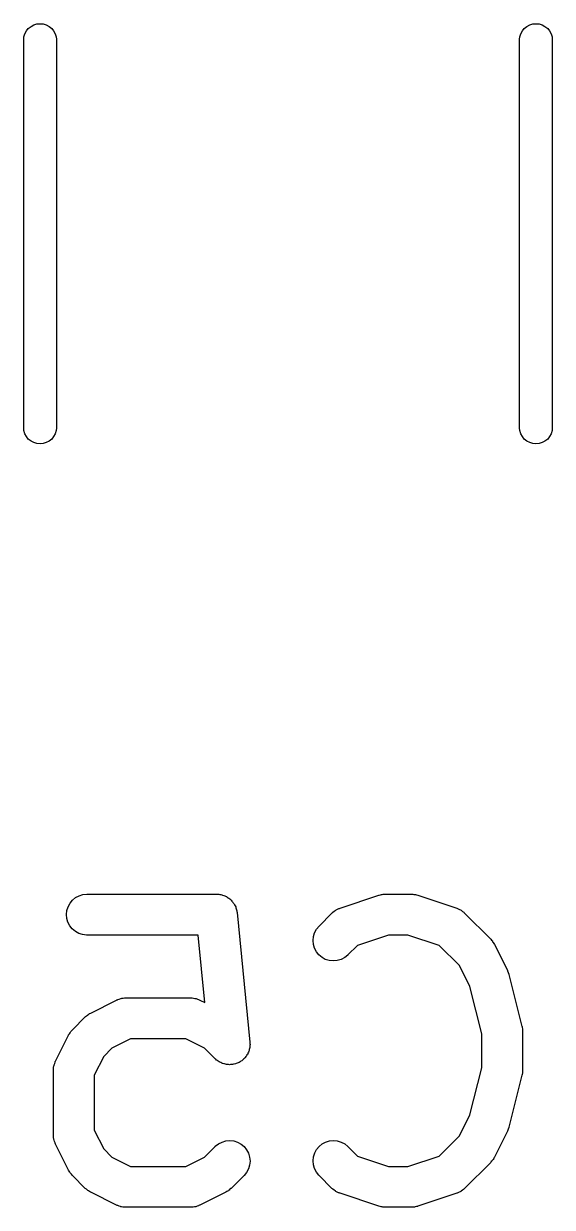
# Model space of a CAD drawing. Extents: x 107.4 to 153.1, y -68.2 to -38.3.
# Drawn here: x 151.176 to 153.116, y -45.739 to -41.392 of the extents above; entities that cross this region are included whole.
import ezdxf

# ---------------------------------------------------------------- set-up
doc = ezdxf.new("R2010")
doc.units = 0
doc.layers.add('BLACK', color=7, linetype='CONTINUOUS')

msp = doc.modelspace()

# ---------------------------------------------------------------- linework, layer by layer
at = {"layer": 'BLACK', "linetype": 'CONTINUOUS'}
for p, q in [((151.18, -41.4297), (151.186, -41.4193)), ((151.186, -41.4193), (151.193, -41.4101)), ((151.193, -41.4101), (151.203, -41.4026)), ((151.203, -41.4026), (151.213, -41.397)), ((151.213, -41.397), (151.224, -41.3936)), ((151.224, -41.3936), (151.236, -41.3925)), ((151.236, -41.3925), (151.248, -41.3936)), ((151.248, -41.3936), (151.259, -41.397)), ((151.259, -41.397), (151.269, -41.4026)), ((151.269, -41.4026), (151.279, -41.4101)), ((151.279, -41.4101), (151.286, -41.4193)), ((151.286, -41.4193), (151.292, -41.4297)), ((153, -41.4297), (153.006, -41.4193)), ((153.006, -41.4193), (153.013, -41.4101)), ((153.013, -41.4101), (153.023, -41.4026)), ((153.023, -41.4026), (153.033, -41.397)), ((153.033, -41.397), (153.044, -41.3936)), ((153.044, -41.3936), (153.056, -41.3925)), ((153.056, -41.3925), (153.068, -41.3936)), ((153.068, -41.3936), (153.079, -41.397)), ((153.079, -41.397), (153.089, -41.4026)), ((153.089, -41.4026), (153.099, -41.4101)), ((153.099, -41.4101), (153.106, -41.4193)), ((153.106, -41.4193), (153.112, -41.4297)), ((151.176, -41.4498), (151.177, -41.441)), ((151.176, -42.8782), (151.176, -41.4498)), ((151.177, -41.441), (151.18, -41.4297)), ((151.292, -41.4297), (151.295, -41.441)), ((151.295, -41.441), (151.296, -41.4498)), ((151.296, -41.4498), (151.296, -42.8782)), ((152.996, -41.4498), (152.997, -41.441)), ((152.996, -42.8782), (152.996, -41.4498)), ((152.997, -41.441), (153, -41.4297)), ((153.112, -41.4297), (153.115, -41.441)), ((153.115, -41.441), (153.116, -41.4498)), ((153.116, -41.4498), (153.116, -42.8782)), ((151.177, -42.887), (151.176, -42.8782)), ((151.18, -42.8983), (151.177, -42.887)), ((151.186, -42.9087), (151.18, -42.8983)), ((151.292, -42.8983), (151.286, -42.9087)), ((151.295, -42.887), (151.292, -42.8983)), ((151.296, -42.8782), (151.295, -42.887)), ((152.997, -42.887), (152.996, -42.8782)), ((153, -42.8983), (152.997, -42.887)), ((153.006, -42.9087), (153, -42.8983)), ((153.112, -42.8983), (153.106, -42.9087)), ((153.115, -42.887), (153.112, -42.8983)), ((153.116, -42.8782), (153.115, -42.887)), ((151.193, -42.9179), (151.186, -42.9087)), ((151.203, -42.9254), (151.193, -42.9179)), ((151.213, -42.931), (151.203, -42.9254)), ((151.224, -42.9344), (151.213, -42.931)), ((151.236, -42.9355), (151.224, -42.9344)), ((151.248, -42.9344), (151.236, -42.9355)), ((151.259, -42.931), (151.248, -42.9344)), ((151.269, -42.9254), (151.259, -42.931)), ((151.279, -42.9179), (151.269, -42.9254)), ((151.286, -42.9087), (151.279, -42.9179)), ((153.013, -42.9179), (153.006, -42.9087)), ((153.023, -42.9254), (153.013, -42.9179)), ((153.033, -42.931), (153.023, -42.9254)), ((153.044, -42.9344), (153.033, -42.931)), ((153.056, -42.9355), (153.044, -42.9344)), ((153.068, -42.9344), (153.056, -42.9355)), ((153.079, -42.931), (153.068, -42.9344)), ((153.089, -42.9254), (153.079, -42.931)), ((153.099, -42.9179), (153.089, -42.9254)), ((153.106, -42.9087), (153.099, -42.9179)), ((151.366, -44.6019), (151.379, -44.595)), ((151.379, -44.595), (151.393, -44.5908)), ((151.393, -44.5908), (151.408, -44.5894)), ((151.408, -44.5894), (151.884, -44.5894)), ((151.884, -44.5894), (151.885, -44.5894)), ((151.885, -44.5894), (151.888, -44.5898)), ((151.888, -44.5898), (151.892, -44.5898)), ((151.892, -44.5898), (151.896, -44.5906)), ((151.896, -44.5906), (151.9, -44.591)), ((151.9, -44.591), (151.903, -44.592)), ((151.903, -44.592), (151.906, -44.5927)), ((151.906, -44.5927), (151.91, -44.5942)), ((151.91, -44.5942), (151.914, -44.5954)), ((151.914, -44.5954), (151.917, -44.597)), ((151.917, -44.597), (151.92, -44.5983)), ((151.92, -44.5983), (151.923, -44.6006)), ((152.337, -44.6408), (152.479, -44.5932)), ((152.479, -44.5932), (152.48, -44.5929)), ((152.48, -44.5929), (152.485, -44.592)), ((152.485, -44.592), (152.489, -44.5908)), ((152.489, -44.5908), (152.492, -44.5905)), ((152.492, -44.5905), (152.495, -44.5899)), ((152.495, -44.5899), (152.499, -44.5898)), ((152.499, -44.5898), (152.503, -44.5894)), ((152.503, -44.5894), (152.598, -44.5894)), ((152.598, -44.5894), (152.599, -44.5894)), ((152.599, -44.5894), (152.604, -44.5899)), ((152.604, -44.5899), (152.608, -44.59)), ((152.608, -44.59), (152.611, -44.5907)), ((152.611, -44.5907), (152.614, -44.591)), ((152.614, -44.591), (152.618, -44.5923)), ((152.618, -44.5923), (152.622, -44.5932)), ((152.622, -44.5932), (152.765, -44.6408)), ((151.334, -44.6493), (151.339, -44.6353)), ((151.339, -44.6353), (151.346, -44.6224)), ((151.346, -44.6224), (151.355, -44.6112)), ((151.355, -44.6112), (151.366, -44.6019)), ((151.923, -44.6006), (151.926, -44.6025)), ((151.926, -44.6025), (151.929, -44.6046)), ((151.929, -44.6046), (151.932, -44.6065)), ((151.932, -44.6065), (151.935, -44.6093)), ((151.935, -44.6093), (151.938, -44.6119)), ((151.938, -44.6119), (151.94, -44.6145)), ((151.94, -44.6145), (151.942, -44.6169)), ((151.942, -44.6169), (151.944, -44.6202)), ((151.944, -44.6202), (151.947, -44.6233)), ((151.947, -44.6233), (151.948, -44.6263)), ((151.948, -44.6263), (151.95, -44.629)), ((151.95, -44.629), (151.952, -44.6327)), ((151.952, -44.6327), (151.954, -44.6363)), ((151.954, -44.6363), (151.955, -44.6395)), ((151.955, -44.6395), (151.956, -44.6426)), ((151.956, -44.6426), (151.957, -44.6465)), ((152.328, -44.6447), (152.332, -44.6424)), ((152.332, -44.6424), (152.335, -44.6417)), ((152.335, -44.6417), (152.337, -44.6408)), ((152.765, -44.6408), (152.766, -44.6412)), ((152.766, -44.6412), (152.768, -44.6421)), ((152.768, -44.6421), (152.77, -44.6428)), ((151.333, -44.6639), (151.334, -44.6493)), ((151.334, -44.6784), (151.333, -44.6639)), ((151.338, -44.6925), (151.334, -44.6784)), ((151.957, -44.6465), (151.958, -44.6503)), ((151.958, -44.6503), (151.958, -44.6536)), ((151.958, -44.6536), (151.959, -44.6569)), ((151.959, -44.6569), (152.006, -45.1331)), ((152.26, -44.7066), (152.307, -44.659)), ((152.307, -44.659), (152.308, -44.6582)), ((152.308, -44.6582), (152.31, -44.6569)), ((152.31, -44.6569), (152.311, -44.6553)), ((152.311, -44.6553), (152.315, -44.6523)), ((152.315, -44.6523), (152.319, -44.6491)), ((152.319, -44.6491), (152.321, -44.6481)), ((152.321, -44.6481), (152.323, -44.6468)), ((152.323, -44.6468), (152.328, -44.6447)), ((152.77, -44.6428), (152.775, -44.6452)), ((152.775, -44.6452), (152.779, -44.6473)), ((152.779, -44.6473), (152.781, -44.6486)), ((152.781, -44.6486), (152.783, -44.6497)), ((152.783, -44.6497), (152.787, -44.6529)), ((152.787, -44.6529), (152.791, -44.6559)), ((152.791, -44.6559), (152.793, -44.6576)), ((152.793, -44.6576), (152.794, -44.659)), ((152.794, -44.659), (152.89, -44.7542)), ((151.345, -44.7054), (151.338, -44.6925)), ((151.354, -44.7169), (151.345, -44.7054)), ((151.366, -44.7263), (151.354, -44.7169)), ((151.378, -44.7333), (151.366, -44.7263)), ((152.243, -44.7308), (152.25, -44.7179)), ((152.25, -44.7179), (152.26, -44.7066)), ((151.392, -44.7377), (151.378, -44.7333)), ((151.407, -44.7394), (151.392, -44.7377)), ((151.408, -44.7394), (151.407, -44.7394)), ((151.816, -44.7394), (151.408, -44.7394)), ((151.841, -44.9876), (151.816, -44.7394)), ((152.238, -44.7594), (152.239, -44.7448)), ((152.239, -44.7739), (152.238, -44.7594)), ((152.239, -44.7448), (152.243, -44.7308)), ((152.515, -44.7394), (152.401, -44.7776)), ((152.586, -44.7394), (152.515, -44.7394)), ((152.701, -44.7776), (152.586, -44.7394)), ((152.89, -44.7542), (152.89, -44.755)), ((152.89, -44.755), (152.893, -44.7582)), ((152.893, -44.7582), (152.896, -44.7613)), ((152.896, -44.7613), (152.897, -44.764)), ((152.897, -44.764), (152.899, -44.7664)), ((152.899, -44.7664), (152.901, -44.7701)), ((152.901, -44.7701), (152.904, -44.7737)), ((152.243, -44.788), (152.239, -44.7739)), ((152.25, -44.8009), (152.243, -44.788)), ((152.259, -44.8123), (152.25, -44.8009)), ((152.271, -44.8217), (152.259, -44.8123)), ((152.365, -44.8134), (152.354, -44.8225)), ((152.366, -44.8127), (152.365, -44.8134)), ((152.401, -44.7776), (152.366, -44.8127)), ((152.775, -44.8517), (152.701, -44.7776)), ((152.904, -44.7737), (152.951, -44.8689)), ((152.283, -44.8287), (152.271, -44.8217)), ((152.297, -44.833), (152.283, -44.8287)), ((152.312, -44.8346), (152.297, -44.833)), ((152.326, -44.8333), (152.312, -44.8346)), ((152.341, -44.8293), (152.326, -44.8333)), ((152.354, -44.8225), (152.341, -44.8293)), ((152.813, -44.9287), (152.775, -44.8517)), ((152.951, -44.8689), (152.952, -44.8699)), ((152.952, -44.8699), (152.952, -44.8702)), ((152.952, -44.8702), (152.952, -44.8705)), ((152.952, -44.8705), (152.954, -44.8771)), ((152.954, -44.8771), (152.957, -44.8836)), ((152.957, -44.8836), (152.957, -44.884)), ((152.957, -44.884), (152.957, -44.8843)), ((152.957, -44.8843), (153.004, -45.0748)), ((152.857, -45.1022), (152.813, -44.9287)), ((151.422, -45.0259), (151.517, -44.9783)), ((151.517, -44.9783), (151.518, -44.9778)), ((151.518, -44.9778), (151.52, -44.977)), ((151.52, -44.977), (151.522, -44.976)), ((151.522, -44.976), (151.527, -44.9745)), ((151.527, -44.9745), (151.532, -44.9727)), ((151.532, -44.9727), (151.534, -44.9724)), ((151.534, -44.9724), (151.536, -44.9718)), ((151.536, -44.9718), (151.541, -44.9713)), ((151.541, -44.9713), (151.546, -44.9705)), ((151.546, -44.9705), (151.549, -44.9705)), ((151.549, -44.9705), (151.551, -44.9703)), ((151.551, -44.9703), (151.789, -44.9703)), ((151.789, -44.9703), (151.79, -44.9703)), ((151.79, -44.9703), (151.792, -44.9706)), ((151.792, -44.9706), (151.794, -44.9705)), ((151.794, -44.9705), (151.799, -44.9714)), ((151.799, -44.9714), (151.804, -44.972)), ((151.804, -44.972), (151.807, -44.9726)), ((151.807, -44.9726), (151.809, -44.973)), ((151.809, -44.973), (151.814, -44.9748)), ((151.814, -44.9748), (151.818, -44.9764)), ((151.818, -44.9764), (151.82, -44.9775)), ((151.82, -44.9775), (151.822, -44.9783)), ((151.822, -44.9783), (151.841, -44.9876)), ((151.407, -45.0366), (151.41, -45.0337)), ((151.41, -45.0337), (151.412, -45.032)), ((151.412, -45.032), (151.415, -45.0301)), ((151.415, -45.0301), (151.418, -45.0281)), ((151.418, -45.0281), (151.422, -45.0259)), ((151.355, -45.0875), (151.402, -45.0399)), ((151.402, -45.0399), (151.403, -45.0392)), ((151.403, -45.0392), (151.407, -45.0366)), ((153.004, -45.0748), (153.005, -45.0758)), ((153.005, -45.0758), (153.005, -45.0771)), ((153.005, -45.0771), (153.005, -45.0784)), ((151.293, -45.2023), (151.341, -45.107)), ((151.341, -45.1061), (151.344, -45.1026)), ((151.341, -45.107), (151.341, -45.1061)), ((151.344, -45.1026), (151.346, -45.0988)), ((151.346, -45.0988), (151.348, -45.0964)), ((151.348, -45.0964), (151.349, -45.0938)), ((151.349, -45.0938), (151.352, -45.0908)), ((151.352, -45.0908), (151.355, -45.0875)), ((151.568, -45.1203), (151.5, -45.1546)), ((151.771, -45.1203), (151.568, -45.1203)), ((151.84, -45.1546), (151.771, -45.1203)), ((152.857, -45.2266), (152.857, -45.1022)), ((153.005, -45.0784), (153.006, -45.0844)), ((153.006, -45.0844), (153.007, -45.0903)), ((153.007, -45.0903), (153.007, -45.0916)), ((153.007, -45.0916), (153.007, -45.093)), ((153.007, -45.093), (153.007, -45.2358)), ((151.5, -45.1546), (151.47, -45.185)), ((151.879, -45.1936), (151.84, -45.1546)), ((152.003, -45.1631), (152.002, -45.1664)), ((152.004, -45.1595), (152.003, -45.1631)), ((152.005, -45.1559), (152.004, -45.1595)), ((152.006, -45.1523), (152.005, -45.1559)), ((152.006, -45.1331), (152.006, -45.1342)), ((152.006, -45.1342), (152.006, -45.1378)), ((152.006, -45.1378), (152.007, -45.1414)), ((152.007, -45.1414), (152.006, -45.1451)), ((152.006, -45.1451), (152.006, -45.1488)), ((152.006, -45.1488), (152.006, -45.1523)), ((151.29, -45.2111), (151.291, -45.2063)), ((151.291, -45.2063), (151.292, -45.2043)), ((151.292, -45.2043), (151.293, -45.2023)), ((151.47, -45.185), (151.435, -45.2535)), ((151.881, -45.1959), (151.879, -45.1936)), ((151.884, -45.1985), (151.881, -45.1959)), ((151.887, -45.2005), (151.884, -45.1985)), ((151.89, -45.2029), (151.887, -45.2005)), ((151.893, -45.2046), (151.89, -45.2029)), ((151.896, -45.2066), (151.893, -45.2046)), ((151.9, -45.2081), (151.896, -45.2066)), ((151.967, -45.207), (151.963, -45.2083)), ((151.97, -45.2049), (151.967, -45.207)), ((151.973, -45.2032), (151.97, -45.2049)), ((151.976, -45.2009), (151.973, -45.2032)), ((151.979, -45.1989), (151.976, -45.2009)), ((151.981, -45.1963), (151.979, -45.1989)), ((151.984, -45.194), (151.981, -45.1963)), ((151.987, -45.1912), (151.984, -45.194)), ((151.989, -45.1887), (151.987, -45.1912)), ((151.991, -45.1856), (151.989, -45.1887)), ((151.994, -45.1827), (151.991, -45.1856)), ((151.995, -45.1796), (151.994, -45.1827)), ((151.998, -45.1766), (151.995, -45.1796)), ((151.999, -45.1731), (151.998, -45.1766)), ((152.001, -45.1699), (151.999, -45.1731)), ((152.002, -45.1664), (152.001, -45.1699)), ((151.285, -45.2304), (151.286, -45.2253)), ((151.286, -45.2326), (151.285, -45.2304)), ((151.285, -45.2348), (151.286, -45.2326)), ((151.285, -45.2358), (151.285, -45.2348)), ((151.285, -45.4739), (151.285, -45.2358)), ((151.286, -45.2253), (151.287, -45.2202)), ((151.287, -45.2202), (151.288, -45.2181)), ((151.288, -45.2159), (151.29, -45.2111)), ((151.288, -45.2181), (151.288, -45.2159)), ((151.903, -45.2098), (151.9, -45.2081)), ((151.906, -45.2109), (151.903, -45.2098)), ((151.91, -45.2123), (151.906, -45.2109)), ((151.913, -45.213), (151.91, -45.2123)), ((151.917, -45.2141), (151.913, -45.213)), ((151.92, -45.2145), (151.917, -45.2141)), ((151.924, -45.2152), (151.92, -45.2145)), ((151.928, -45.2152), (151.924, -45.2152)), ((151.931, -45.2156), (151.928, -45.2152)), ((151.935, -45.2152), (151.931, -45.2156)), ((151.939, -45.2152), (151.935, -45.2152)), ((151.942, -45.2145), (151.939, -45.2152)), ((151.946, -45.2142), (151.942, -45.2145)), ((151.949, -45.2132), (151.946, -45.2142)), ((151.953, -45.2125), (151.949, -45.2132)), ((151.956, -45.2111), (151.953, -45.2125)), ((151.96, -45.21), (151.956, -45.2111)), ((151.963, -45.2083), (151.96, -45.21)), ((152.813, -45.4001), (152.857, -45.2266)), ((153.006, -45.2455), (153.005, -45.2514)), ((153.007, -45.2395), (153.006, -45.2455)), ((153.007, -45.2358), (153.007, -45.2369)), ((153.007, -45.2369), (153.007, -45.2382)), ((153.007, -45.2382), (153.007, -45.2395)), ((151.435, -45.2535), (151.435, -45.4562)), ((153.004, -45.254), (152.957, -45.4445)), ((153.005, -45.2527), (153.004, -45.254)), ((153.005, -45.2514), (153.005, -45.2527)), ((152.775, -45.4771), (152.813, -45.4001)), ((151.435, -45.4562), (151.47, -45.5247)), ((152.951, -45.4598), (152.904, -45.5551)), ((152.954, -45.4527), (152.951, -45.4592)), ((152.951, -45.4592), (152.951, -45.4595)), ((152.951, -45.4595), (152.951, -45.4598)), ((152.956, -45.4462), (152.954, -45.4527)), ((152.957, -45.4455), (152.956, -45.4458)), ((152.956, -45.4458), (152.956, -45.4462)), ((152.957, -45.4445), (152.957, -45.4455)), ((151.285, -45.4761), (151.285, -45.4739)), ((151.285, -45.4783), (151.285, -45.4761)), ((151.286, -45.4834), (151.285, -45.4783)), ((151.287, -45.4885), (151.286, -45.4834)), ((151.287, -45.4906), (151.287, -45.4885)), ((151.288, -45.4928), (151.287, -45.4906)), ((151.289, -45.4976), (151.288, -45.4928)), ((151.291, -45.5025), (151.289, -45.4976)), ((151.292, -45.5044), (151.291, -45.5025)), ((151.293, -45.5065), (151.292, -45.5044)), ((151.293, -45.5074), (151.293, -45.5065)), ((151.341, -45.6027), (151.293, -45.5074)), ((151.879, -45.5154), (151.891, -45.5062)), ((151.891, -45.5062), (151.904, -45.4995)), ((151.904, -45.4995), (151.918, -45.4954)), ((151.918, -45.4954), (151.932, -45.4941)), ((151.932, -45.4941), (151.947, -45.4957)), ((151.947, -45.4957), (151.961, -45.5001)), ((151.961, -45.5001), (151.974, -45.5071)), ((151.974, -45.5071), (151.985, -45.5165)), ((152.26, -45.5157), (152.271, -45.5065)), ((152.271, -45.5065), (152.284, -45.4997)), ((152.284, -45.4997), (152.298, -45.4955)), ((152.298, -45.4955), (152.313, -45.4941)), ((152.313, -45.4941), (152.327, -45.4956)), ((152.327, -45.4956), (152.341, -45.4999)), ((152.341, -45.4999), (152.354, -45.5068)), ((152.354, -45.5068), (152.366, -45.5161)), ((152.701, -45.5512), (152.775, -45.4771)), ((151.47, -45.5247), (151.5, -45.5551)), ((151.5, -45.5551), (151.568, -45.5894)), ((151.771, -45.5894), (151.84, -45.5551)), ((151.84, -45.5551), (151.879, -45.5161)), ((151.879, -45.5161), (151.879, -45.5154)), ((151.985, -45.5165), (151.994, -45.5279)), ((151.994, -45.5279), (152.001, -45.5408)), ((152.001, -45.5408), (152.005, -45.5548)), ((152.005, -45.5548), (152.007, -45.5694)), ((152.238, -45.5684), (152.239, -45.5538)), ((152.239, -45.5538), (152.244, -45.5398)), ((152.244, -45.5398), (152.251, -45.527)), ((152.251, -45.527), (152.26, -45.5157)), ((152.366, -45.5161), (152.401, -45.5512)), ((152.401, -45.5512), (152.515, -45.5894)), ((152.586, -45.5894), (152.701, -45.5512)), ((152.904, -45.5551), (152.903, -45.556)), ((151.568, -45.5894), (151.771, -45.5894)), ((152.001, -45.598), (151.994, -45.6109)), ((152.005, -45.584), (152.001, -45.598)), ((152.007, -45.5694), (152.005, -45.584)), ((152.239, -45.5829), (152.238, -45.5684)), ((152.243, -45.597), (152.239, -45.5829)), ((152.25, -45.61), (152.243, -45.597)), ((152.515, -45.5894), (152.586, -45.5894)), ((152.89, -45.5746), (152.794, -45.6698)), ((152.892, -45.5713), (152.89, -45.5746)), ((152.895, -45.5683), (152.892, -45.5713)), ((152.897, -45.5657), (152.895, -45.5683)), ((152.899, -45.5632), (152.897, -45.5657)), ((152.901, -45.5595), (152.899, -45.5632)), ((152.903, -45.556), (152.901, -45.5595)), ((151.343, -45.6063), (151.341, -45.6027)), ((151.345, -45.61), (151.343, -45.6063)), ((151.347, -45.6124), (151.345, -45.61)), ((151.349, -45.6151), (151.347, -45.6124)), ((151.352, -45.6181), (151.349, -45.6151)), ((151.354, -45.6214), (151.352, -45.6181)), ((151.355, -45.6222), (151.354, -45.6214)), ((151.402, -45.6698), (151.355, -45.6222)), ((151.985, -45.6222), (151.937, -45.6698)), ((151.994, -45.6109), (151.985, -45.6222)), ((152.259, -45.6214), (152.25, -45.61)), ((152.26, -45.6222), (152.259, -45.6214)), ((152.307, -45.6698), (152.26, -45.6222)), ((151.406, -45.6725), (151.402, -45.6698)), ((151.409, -45.6754), (151.406, -45.6725)), ((151.411, -45.6771), (151.409, -45.6754)), ((151.414, -45.6791), (151.411, -45.6771)), ((151.418, -45.6811), (151.414, -45.6791)), ((151.421, -45.6834), (151.418, -45.6811)), ((151.422, -45.6838), (151.421, -45.6834)), ((151.517, -45.7315), (151.422, -45.6838)), ((151.918, -45.6838), (151.822, -45.7315)), ((151.921, -45.6816), (151.918, -45.6838)), ((151.925, -45.6797), (151.921, -45.6816)), ((151.927, -45.6777), (151.925, -45.6797)), ((151.93, -45.6761), (151.927, -45.6777)), ((151.933, -45.6732), (151.93, -45.6761)), ((151.936, -45.6705), (151.933, -45.6732)), ((151.937, -45.6698), (151.936, -45.6705)), ((152.309, -45.6712), (152.307, -45.6698)), ((152.31, -45.6728), (152.309, -45.6712)), ((152.315, -45.6758), (152.31, -45.6728)), ((152.319, -45.6791), (152.315, -45.6758)), ((152.321, -45.6801), (152.319, -45.6791)), ((152.322, -45.6814), (152.321, -45.6801)), ((152.327, -45.6836), (152.322, -45.6814)), ((152.331, -45.686), (152.327, -45.6836)), ((152.774, -45.684), (152.769, -45.6864)), ((152.778, -45.682), (152.774, -45.684)), ((152.78, -45.6807), (152.778, -45.682)), ((152.782, -45.6797), (152.78, -45.6807)), ((152.786, -45.6765), (152.782, -45.6797)), ((152.79, -45.6735), (152.786, -45.6765)), ((152.792, -45.6719), (152.79, -45.6735)), ((152.794, -45.6705), (152.792, -45.6719)), ((152.794, -45.6698), (152.794, -45.6705)), ((152.334, -45.6866), (152.331, -45.686)), ((152.336, -45.6876), (152.334, -45.6866)), ((152.337, -45.6879), (152.336, -45.6876)), ((152.479, -45.7355), (152.337, -45.6879)), ((152.765, -45.6879), (152.622, -45.7355)), ((152.767, -45.687), (152.765, -45.6879)), ((152.769, -45.6864), (152.767, -45.687)), ((151.519, -45.7323), (151.517, -45.7315)), ((151.521, -45.7333), (151.519, -45.7323)), ((151.526, -45.7349), (151.521, -45.7333)), ((151.531, -45.7367), (151.526, -45.7349)), ((151.533, -45.7371), (151.531, -45.7367)), ((151.535, -45.7377), (151.533, -45.7371)), ((151.54, -45.7383), (151.535, -45.7377)), ((151.545, -45.7392), (151.54, -45.7383)), ((151.548, -45.7391), (151.545, -45.7392)), ((151.55, -45.7394), (151.548, -45.7391)), ((151.551, -45.7394), (151.55, -45.7394)), ((151.789, -45.7394), (151.551, -45.7394)), ((151.791, -45.7392), (151.789, -45.7394)), ((151.793, -45.7393), (151.791, -45.7392)), ((151.798, -45.7385), (151.793, -45.7393)), ((151.803, -45.738), (151.798, -45.7385)), ((151.806, -45.7373), (151.803, -45.738)), ((151.808, -45.737), (151.806, -45.7373)), ((151.813, -45.7352), (151.808, -45.737)), ((151.817, -45.7337), (151.813, -45.7352)), ((151.819, -45.7327), (151.817, -45.7337)), ((151.821, -45.7319), (151.819, -45.7327)), ((151.822, -45.7315), (151.821, -45.7319)), ((152.484, -45.7365), (152.479, -45.7355)), ((152.488, -45.7377), (152.484, -45.7365)), ((152.491, -45.7381), (152.488, -45.7377)), ((152.494, -45.7388), (152.491, -45.7381)), ((152.498, -45.7389), (152.494, -45.7388)), ((152.502, -45.7394), (152.498, -45.7389)), ((152.503, -45.7394), (152.502, -45.7394)), ((152.598, -45.7394), (152.503, -45.7394)), ((152.603, -45.739), (152.598, -45.7394)), ((152.607, -45.7389), (152.603, -45.739)), ((152.61, -45.7383), (152.607, -45.7389)), ((152.613, -45.738), (152.61, -45.7383)), ((152.617, -45.7367), (152.613, -45.738)), ((152.621, -45.7359), (152.617, -45.7367)), ((152.622, -45.7355), (152.621, -45.7359))]:
    msp.add_line(p, q, dxfattribs=at)

doc.saveas('drawing.dxf')
